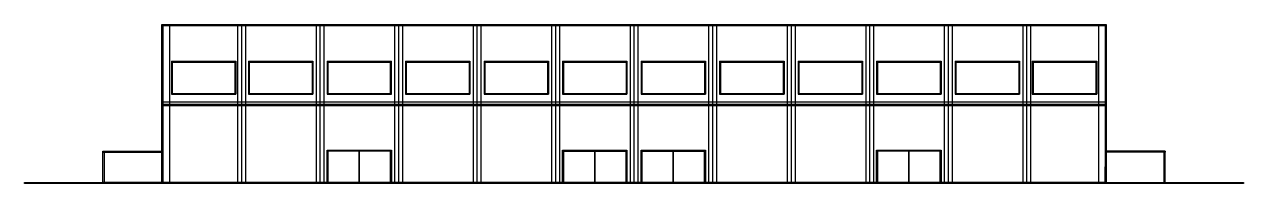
# Model space of a CAD drawing. Header units: millimetres. Extents: x 332 to 5606, y 276 to 1426.
# Drawn here: x 1950.4 to 2105.7, y 634.5 to 654.8 of the extents above; entities that cross this region are included whole.
import ezdxf

# ---------------------------------------------------------------- set-up
doc = ezdxf.new("R2010")
doc.units = ezdxf.units.MM

msp = doc.modelspace()

# ---------------------------------------------------------------- linework, layer by layer
at = {"color": 7, "true_color": 0xffffff}
for p, q in [((1967.851, 654.641), (1967.851, 654.791)), ((1967.851, 654.791), (2088.151, 654.791)), ((1967.851, 654.641), (2088.151, 654.641)), ((1967.851, 634.641), (1967.851, 654.641)), ((1968.001, 654.641), (1968.001, 634.641)), ((1968.851, 654.641), (1968.851, 634.641)), ((1968.851, 654.641), (1969.176, 654.641)), ((1969.176, 654.641), (1969.076, 654.641)), ((1977.501, 654.641), (1977.176, 654.641)), ((1977.176, 654.641), (1977.276, 654.641)), ((1977.501, 654.641), (1977.501, 634.641)), ((1978.001, 654.641), (1978.001, 634.641)), ((1978.501, 654.641), (1978.501, 634.641)), ((1978.501, 654.641), (1979.001, 654.641)), ((1979.001, 654.641), (1978.901, 654.641)), ((1987.501, 654.641), (1987.001, 654.641)), ((1987.001, 654.641), (1987.101, 654.641)), ((1987.501, 654.641), (1987.501, 634.641)), ((1988.001, 654.641), (1988.001, 634.641)), ((1988.501, 654.641), (1988.501, 634.641)), ((1997.501, 654.641), (1997.501, 634.641)), ((1998.001, 654.641), (1998.001, 634.641)), ((1998.501, 654.641), (1998.501, 634.641)), ((2007.501, 654.641), (2007.501, 634.641)), ((2008.001, 654.641), (2008.001, 634.641)), ((2008.501, 654.641), (2008.501, 634.641)), ((2017.501, 654.641), (2017.501, 634.641)), ((2018.001, 654.641), (2018.001, 634.641)), ((2018.501, 654.641), (2018.501, 634.641)), ((2027.501, 654.641), (2027.501, 634.641)), ((2028.001, 654.641), (2028.001, 634.641)), ((2028.501, 654.641), (2028.501, 634.641)), ((2037.51, 654.641), (2037.51, 634.641)), ((2038.01, 654.641), (2038.01, 634.641)), ((2038.51, 654.641), (2038.51, 634.641)), ((2047.51, 654.641), (2047.51, 634.641)), ((2048.01, 654.641), (2048.01, 634.641)), ((2048.51, 654.641), (2048.51, 634.641)), ((2057.51, 654.641), (2057.51, 634.641)), ((2058.01, 654.641), (2058.01, 634.641)), ((2058.51, 654.641), (2058.51, 634.641)), ((2067.51, 654.641), (2067.51, 634.641)), ((2068.01, 654.641), (2068.01, 634.641)), ((2068.51, 654.641), (2068.51, 634.641)), ((2077.51, 654.641), (2077.51, 634.641)), ((2078.01, 654.641), (2078.01, 634.641)), ((2078.51, 654.641), (2078.51, 634.641)), ((2087.154, 654.641), (2087.154, 634.641)), ((2088.001, 654.641), (2088.001, 634.641)), ((2088.151, 654.791), (2088.151, 654.641)), ((2088.151, 654.641), (2088.151, 634.641)), ((1967.851, 649.991), (1967.851, 650.091)), ((1967.851, 645.991), (1967.851, 649.991)), ((1967.851, 647.991), (1967.851, 648.091)), ((1967.851, 645.991), (1967.851, 647.991)), ((1967.851, 645.891), (1967.851, 645.991)), ((1967.851, 645.891), (1967.851, 645.991)), ((1967.851, 644.891), (1967.851, 645.891)), ((1967.851, 644.891), (1967.851, 645.891)), ((2088.151, 644.891), (1967.851, 644.891)), ((1967.851, 634.641), (1967.851, 644.641)), ((1967.851, 644.641), (2088.151, 644.641)), ((2088.151, 644.641), (2088.151, 645.641)), ((2088.151, 644.641), (2088.151, 645.141)), ((2088.151, 644.641), (2088.151, 645.141)), ((2088.151, 644.641), (2088.151, 644.891)), ((2088.151, 644.641), (2088.151, 644.141)), ((2088.151, 644.641), (2088.151, 644.141)), ((2088.151, 644.641), (2088.151, 644.391)), ((2088.151, 644.391), (1967.851, 644.391)), ((2088.151, 634.641), (1967.851, 634.641))]:
    msp.add_line(p, q, dxfattribs=at)
at = {"color": 40, "true_color": 0xf8d731}
for p, q in [((1988.501, 654.641), (1988.901, 654.641)), ((1998.501, 654.641), (1998.901, 654.641)), ((2008.501, 654.641), (2008.901, 654.641)), ((2018.501, 654.641), (2018.901, 654.641)), ((2028.501, 654.641), (2028.901, 654.641)), ((2038.51, 654.641), (2038.91, 654.641)), ((2048.51, 654.641), (2048.91, 654.641)), ((2058.51, 654.641), (2058.91, 654.641)), ((2068.51, 654.641), (2068.91, 654.641)), ((2078.51, 654.641), (2078.835, 654.641))]:
    msp.add_line(p, q, dxfattribs=at)
at = {"color": 5}
for p, q in [((1969.076, 650.091), (1977.276, 650.091)), ((1969.076, 650.091), (1969.076, 645.891)), ((1969.076, 649.991), (1977.276, 649.991)), ((1969.176, 650.091), (1969.176, 645.891)), ((1977.176, 650.091), (1977.176, 645.891)), ((1977.276, 650.091), (1977.276, 645.891)), ((1978.901, 650.091), (1987.101, 650.091)), ((1978.901, 650.091), (1978.901, 645.891)), ((1978.901, 649.991), (1987.101, 649.991)), ((1979.001, 650.091), (1979.001, 645.891)), ((1987.001, 650.091), (1987.001, 645.891)), ((1987.101, 650.091), (1987.101, 645.891)), ((1988.901, 650.091), (1997.101, 650.091)), ((1988.901, 650.091), (1988.901, 645.891)), ((1988.901, 649.991), (1997.101, 649.991)), ((1989.001, 650.091), (1989.001, 645.891)), ((1997.001, 649.991), (1997.001, 650.091)), ((1997.001, 645.991), (1997.001, 649.991)), ((1997.101, 649.991), (1997.101, 650.091)), ((1997.101, 645.991), (1997.101, 649.991)), ((1998.901, 650.091), (2007.101, 650.091)), ((1998.901, 650.091), (1998.901, 645.891)), ((1998.901, 649.991), (2007.101, 649.991)), ((1999.001, 650.091), (1999.001, 645.891)), ((2007.001, 650.091), (2007.001, 645.891)), ((2007.101, 650.091), (2007.101, 645.891)), ((2008.901, 650.091), (2017.101, 650.091)), ((2008.901, 650.091), (2008.901, 645.891)), ((2008.901, 649.991), (2017.101, 649.991)), ((2009.001, 650.091), (2009.001, 645.891)), ((2017.001, 650.091), (2017.001, 645.891)), ((2017.101, 650.091), (2017.101, 645.891)), ((2018.901, 650.091), (2027.101, 650.091)), ((2018.901, 650.091), (2018.901, 645.891)), ((2018.901, 649.991), (2027.101, 649.991)), ((2019.001, 650.091), (2019.001, 645.891)), ((2027.001, 650.091), (2027.001, 645.891)), ((2027.101, 650.091), (2027.101, 645.891)), ((2028.901, 650.091), (2037.101, 650.091)), ((2028.901, 650.091), (2028.901, 645.891)), ((2028.901, 649.991), (2037.101, 649.991)), ((2029.001, 650.091), (2029.001, 645.891)), ((2037.001, 650.091), (2037.001, 645.891)), ((2037.101, 650.091), (2037.101, 645.891)), ((2038.91, 650.091), (2047.11, 650.091)), ((2038.91, 650.091), (2038.91, 645.891)), ((2038.91, 649.991), (2047.11, 649.991)), ((2039.01, 650.091), (2039.01, 645.891)), ((2047.01, 650.091), (2047.01, 645.891)), ((2047.11, 650.091), (2047.11, 645.891)), ((2048.91, 650.091), (2057.11, 650.091)), ((2048.91, 650.091), (2048.91, 645.891)), ((2048.91, 649.991), (2057.11, 649.991)), ((2049.01, 650.091), (2049.01, 645.891)), ((2057.01, 650.091), (2057.01, 645.891)), ((2057.11, 650.091), (2057.11, 645.891)), ((2058.91, 650.091), (2067.11, 650.091)), ((2058.91, 650.091), (2058.91, 645.891)), ((2058.91, 649.991), (2067.11, 649.991)), ((2059.01, 650.091), (2059.01, 645.891)), ((2067.01, 650.091), (2067.01, 645.891)), ((2067.11, 650.091), (2067.11, 645.891)), ((2068.91, 650.091), (2077.11, 650.091)), ((2068.91, 650.091), (2068.91, 645.891)), ((2068.91, 649.991), (2077.11, 649.991)), ((2069.01, 650.091), (2069.01, 645.891)), ((2077.01, 650.091), (2077.01, 645.891)), ((2077.11, 650.091), (2077.11, 645.891)), ((2078.735, 650.091), (2086.935, 650.091)), ((2078.735, 650.091), (2078.735, 645.891)), ((2078.735, 649.991), (2086.935, 649.991)), ((2078.835, 650.091), (2078.835, 645.891)), ((2086.835, 650.091), (2086.835, 645.891)), ((2086.935, 650.091), (2086.935, 645.891)), ((1969.076, 645.991), (1977.276, 645.991)), ((1969.076, 645.891), (1977.276, 645.891)), ((1978.901, 645.991), (1987.101, 645.991)), ((1978.901, 645.891), (1987.101, 645.891)), ((1988.901, 645.991), (1997.101, 645.991)), ((1988.901, 645.891), (1997.101, 645.891)), ((1997.001, 645.891), (1997.001, 645.991)), ((1997.101, 645.891), (1997.101, 645.991)), ((1998.901, 645.991), (2007.101, 645.991)), ((1998.901, 645.891), (2007.101, 645.891)), ((2008.901, 645.991), (2017.101, 645.991)), ((2008.901, 645.891), (2017.101, 645.891)), ((2018.901, 645.991), (2027.101, 645.991)), ((2018.901, 645.891), (2027.101, 645.891)), ((2028.901, 645.991), (2037.101, 645.991)), ((2028.901, 645.891), (2037.101, 645.891)), ((2038.91, 645.991), (2047.11, 645.991)), ((2038.91, 645.891), (2047.11, 645.891)), ((2048.91, 645.991), (2057.11, 645.991)), ((2048.91, 645.891), (2057.11, 645.891)), ((2058.91, 645.991), (2067.11, 645.991)), ((2058.91, 645.891), (2067.11, 645.891)), ((2068.91, 645.991), (2077.11, 645.991)), ((2068.91, 645.891), (2077.11, 645.891)), ((2078.735, 645.991), (2086.935, 645.991)), ((2078.735, 645.891), (2086.935, 645.891))]:
    msp.add_line(p, q, dxfattribs=at)
at = {"color": 3}
for p, q in [((1960.351, 634.641), (1960.351, 638.641)), ((1960.351, 638.641), (1967.851, 638.641)), ((1960.351, 638.641), (1960.351, 638.491)), ((1960.351, 638.641), (1960.501, 638.641)), ((1960.351, 638.491), (1967.851, 638.491)), ((1960.501, 638.641), (1960.501, 634.641)), ((1967.851, 638.641), (1967.851, 634.641)), ((1967.851, 638.641), (1968.001, 638.641)), ((1968.001, 638.641), (1968.001, 636.641)), ((2088.151, 638.641), (2088.001, 638.641)), ((2088.001, 638.641), (2088.001, 636.641)), ((2095.651, 638.641), (2088.151, 638.641)), ((2088.151, 638.641), (2088.151, 634.641)), ((2095.651, 638.491), (2088.151, 638.491)), ((2095.651, 638.641), (2095.501, 638.641)), ((2095.501, 638.641), (2095.501, 634.641)), ((2095.651, 634.641), (2095.651, 638.641)), ((2095.651, 638.641), (2095.651, 638.491)), ((1968.001, 636.641), (1967.851, 636.641)), ((1968.001, 634.641), (1968.001, 636.641)), ((2088.001, 636.641), (2088.001, 634.641)), ((2088.151, 636.641), (2088.001, 636.641)), ((2088.151, 634.641), (2088.151, 636.641)), ((1950.351, 634.491), (1950.351, 634.641)), ((1950.351, 634.641), (1960.501, 634.641)), ((1960.351, 634.491), (1950.351, 634.491)), ((1967.851, 634.641), (1960.351, 634.641)), ((2105.651, 634.491), (1960.351, 634.491)), ((1960.501, 634.641), (2095.651, 634.641)), ((1967.851, 634.641), (1968.001, 634.641)), ((2088.001, 634.641), (2088.151, 634.641)), ((2088.151, 634.641), (2095.651, 634.641)), ((2095.651, 634.641), (2105.651, 634.641)), ((2105.651, 634.641), (2105.651, 634.491))]:
    msp.add_line(p, q, dxfattribs=at)
at = {"color": 1}
for p, q in [((1988.901, 634.641), (1988.901, 638.741)), ((1988.901, 638.741), (1997.101, 638.741)), ((1997.001, 638.641), (1989.001, 638.641)), ((1989.001, 638.641), (1989.001, 634.641)), ((1993.051, 638.641), (1992.951, 638.641)), ((1992.951, 638.641), (1992.951, 634.641)), ((1993.001, 634.641), (1993.001, 638.641)), ((1993.051, 634.641), (1993.051, 638.641)), ((1997.001, 634.641), (1997.001, 638.641)), ((1997.101, 638.741), (1997.101, 634.641)), ((2018.901, 634.641), (2018.901, 638.741)), ((2018.901, 638.741), (2027.101, 638.741)), ((2019.001, 634.641), (2019.001, 638.641)), ((2019.001, 638.641), (2023.001, 638.641)), ((2027.001, 638.641), (2019.001, 638.641)), ((2019.001, 638.641), (2019.001, 634.641)), ((2023.051, 638.641), (2022.951, 638.641)), ((2022.951, 638.641), (2022.951, 634.641)), ((2023.001, 634.641), (2023.001, 638.641)), ((2023.001, 638.641), (2027.001, 638.641)), ((2023.001, 634.641), (2023.001, 638.641)), ((2023.051, 634.641), (2023.051, 638.641)), ((2027.001, 638.641), (2027.001, 634.641)), ((2027.001, 634.641), (2027.001, 638.641)), ((2027.101, 638.741), (2027.101, 634.641)), ((2028.901, 634.641), (2028.901, 638.741)), ((2028.901, 638.741), (2037.101, 638.741)), ((2029.001, 634.641), (2029.001, 638.641)), ((2029.001, 638.641), (2037.001, 638.641)), ((2037.001, 638.641), (2029.001, 638.641)), ((2029.001, 638.641), (2029.001, 634.641)), ((2033.051, 638.641), (2032.951, 638.641)), ((2032.951, 638.641), (2032.951, 634.641)), ((2033.001, 634.641), (2033.001, 638.641)), ((2033.001, 634.641), (2033.001, 638.641)), ((2033.051, 634.641), (2033.051, 638.641)), ((2037.001, 638.641), (2037.001, 634.641)), ((2037.001, 634.641), (2037.001, 638.641)), ((2037.101, 638.741), (2037.101, 634.641)), ((2058.91, 634.641), (2058.91, 638.741)), ((2058.91, 638.741), (2067.11, 638.741)), ((2067.01, 638.641), (2059.01, 638.641)), ((2059.01, 638.641), (2059.01, 634.641)), ((2067.01, 638.641), (2059.01, 638.641)), ((2059.01, 638.641), (2059.01, 634.641)), ((2063.06, 638.641), (2062.96, 638.641)), ((2062.96, 638.641), (2062.96, 634.641)), ((2063.01, 634.641), (2063.01, 638.641)), ((2063.01, 634.641), (2063.01, 638.641)), ((2063.06, 634.641), (2063.06, 638.641)), ((2067.01, 634.641), (2067.01, 638.641)), ((2067.01, 634.641), (2067.01, 638.641)), ((2067.11, 638.741), (2067.11, 634.641)), ((1968.001, 636.641), (1967.851, 636.641)), ((1967.851, 636.641), (1967.851, 634.641)), ((1968.001, 634.641), (1968.001, 636.641)), ((2088.001, 634.641), (2088.001, 636.641)), ((2088.001, 636.641), (2088.151, 636.641)), ((1967.851, 634.641), (1968.001, 634.641)), ((1989.001, 634.641), (1988.901, 634.641)), ((1989.001, 634.641), (1997.001, 634.641)), ((1989.001, 634.641), (1993.001, 634.641)), ((1992.951, 634.641), (1993.001, 634.641)), ((1993.001, 634.641), (1993.051, 634.641)), ((1997.101, 634.641), (1997.001, 634.641)), ((2019.001, 634.641), (2018.901, 634.641)), ((2019.001, 634.641), (2023.001, 634.641)), ((2019.001, 634.641), (2027.001, 634.641)), ((2019.001, 634.641), (2023.001, 634.641)), ((2022.951, 634.641), (2023.001, 634.641)), ((2027.001, 634.641), (2023.001, 634.641)), ((2023.001, 634.641), (2023.051, 634.641)), ((2027.101, 634.641), (2027.001, 634.641)), ((2029.001, 634.641), (2028.901, 634.641)), ((2037.001, 634.641), (2029.001, 634.641)), ((2029.001, 634.641), (2033.001, 634.641)), ((2029.001, 634.641), (2037.001, 634.641)), ((2029.001, 634.641), (2033.001, 634.641)), ((2032.951, 634.641), (2033.001, 634.641)), ((2033.001, 634.641), (2033.051, 634.641)), ((2037.101, 634.641), (2037.001, 634.641)), ((2059.01, 634.641), (2058.91, 634.641)), ((2059.01, 634.641), (2067.01, 634.641)), ((2059.01, 634.641), (2063.01, 634.641)), ((2059.01, 634.641), (2067.01, 634.641)), ((2059.01, 634.641), (2063.01, 634.641)), ((2062.96, 634.641), (2063.01, 634.641)), ((2063.01, 634.641), (2063.06, 634.641)), ((2067.11, 634.641), (2067.01, 634.641)), ((2088.151, 634.641), (2088.001, 634.641))]:
    msp.add_line(p, q, dxfattribs=at)

doc.saveas('drawing.dxf')
